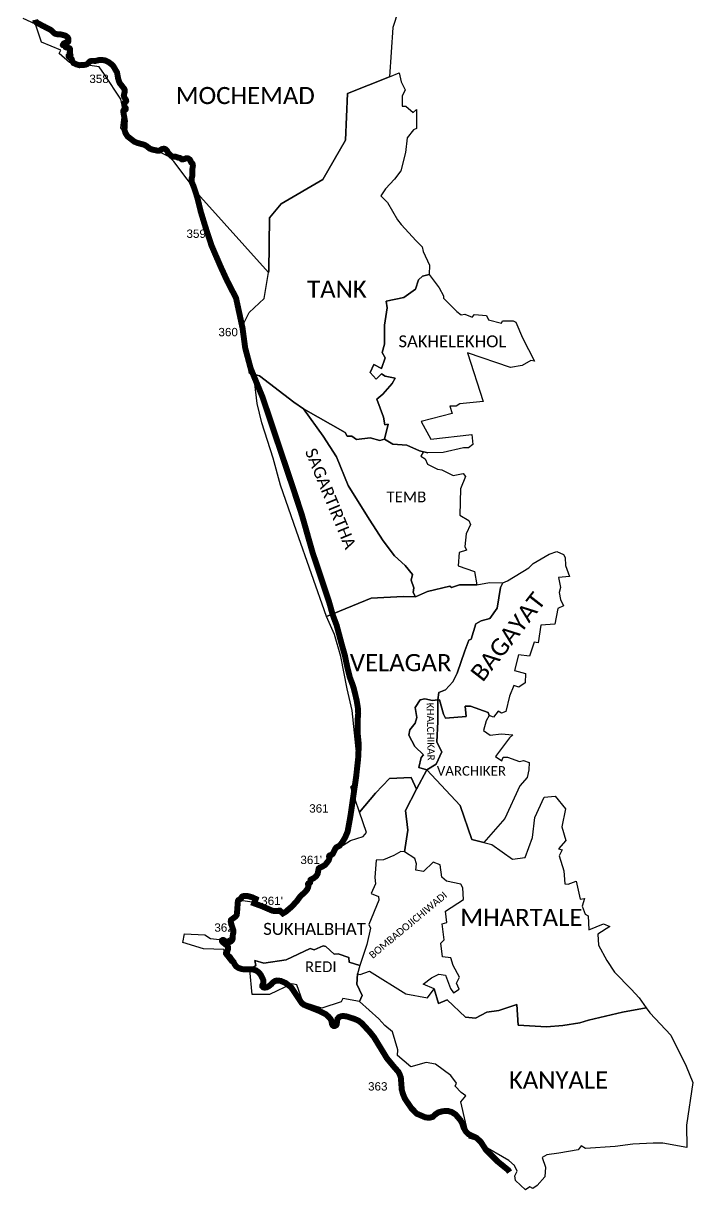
# Model space of a CAD drawing. Header units: metres. Extents: x 0 to 561379, y 0 to 4092696.
# Drawn here: x 354034 to 359651, y 1739084 to 1748874 of the extents above; entities that cross this region are included whole.
import ezdxf

# ---------------------------------------------------------------- set-up
doc = ezdxf.new("R2010")
doc.units = ezdxf.units.M
for name, color, linetype in [('COASTLINE', 5, 'Continuous'), ('NATURALLY PROTECTED', 3, 'Continuous'), ('VILLAGE BOUNDRY', 32, 'Continuous'), ('VILLAGE NAME', 1, 'Continuous')]:
    doc.layers.add(name, color=color, linetype=linetype)
doc.styles.get("Standard").update_dxf_attribs({"font": 'arial.ttf'})

msp = doc.modelspace()

# ---------------------------------------------------------------- linework, layer by layer
at = {"layer": 'COASTLINE', "const_width": 50, "flags": 128}
msp.add_lwpolyline([(354132.3, 1748904), (354134.5, 1748894.4), (354141.9, 1748882.8), (354166, 1748869.6), (354179.6, 1748862.1), (354186.8, 1748858.1), (354191.3, 1748855.6), (354208.6, 1748847.6), (354233.7, 1748833.6), (354261.9, 1748819.5), (354273.3, 1748811.5), (354280.1, 1748804.7), (354287.6, 1748795.6), (354298, 1748787.9), (354320.3, 1748782.4), (354325.8, 1748782.5), (354331.9, 1748782.5), (354349.5, 1748780.8), (354380.4, 1748773), (354392.8, 1748766.6), (354402.5, 1748759.5), (354408.3, 1748752.5), (354411.8, 1748743.9), (354412.1, 1748736), (354412.5, 1748727.2), (354410.5, 1748719.4), (354407.3, 1748716.4), (354402.5, 1748716.1), (354397.1, 1748716.1), (354394, 1748715.2), (354391, 1748713), (354388, 1748709.7), (354385.5, 1748707), (354382.5, 1748705.8), (354378.6, 1748705.7), (354375.3, 1748706.6), (354374.2, 1748706.3), (354373, 1748705.4), (354372.2, 1748703.1), (354371.8, 1748698.9), (354370.5, 1748696.7), (354367.8, 1748695.2), (354366.1, 1748694.3), (354365.6, 1748693.8), (354365.3, 1748692.8), (354366, 1748691.4), (354368.8, 1748690), (354376.2, 1748688.4), (354380, 1748686.6), (354382.8, 1748683.2), (354386.7, 1748676.1), (354390.2, 1748672.9), (354397.8, 1748670.8), (354413.6, 1748667.3), (354421.1, 1748664.8), (354424.9, 1748660.3), (354426.6, 1748651.4), (354426.1, 1748638.9), (354422.9, 1748629.7), (354422.2, 1748626.4), (354423, 1748621.1), (354426.6, 1748615.3), (354428.1, 1748612.8), (354429.5, 1748607.6), (354428.7, 1748603.8), (354425.6, 1748601.3), (354422.5, 1748600.9), (354417.8, 1748601.3), (354415.6, 1748601.5), (354413.9, 1748600.3), (354413.7, 1748598.3), (354415.2, 1748595.6), (354422, 1748588.5), (354428.9, 1748583.5), (354435.9, 1748578.5), (354439.3, 1748574.7), (354440.4, 1748571.3), (354443.1, 1748560.1), (354447.1, 1748551.6), (354454.9, 1748540.9), (354477.5, 1748530.1), (354504.5, 1748522.5), (354527.8, 1748524.2), (354539.4, 1748525), (354553.8, 1748526.1), (354569.2, 1748531.8), (354577.1, 1748537.8), (354585.1, 1748549.1), (354595.3, 1748556.1), (354611.1, 1748559.3), (354623.4, 1748559.2), (354639.6, 1748558.9), (354658.5, 1748563.4), (354674, 1748567), (354690.6, 1748567.3), (354722, 1748562.4), (354746.8, 1748550.3), (354765.2, 1748536.5), (354779.9, 1748525.5), (354791.3, 1748511), (354810.2, 1748478.3), (354820.3, 1748460.8), (354823.5, 1748442.5), (354827.9, 1748416.7), (354834.8, 1748390.6), (354842, 1748373.2), (354850.9, 1748361.9), (354866.1, 1748342.5), (354881.5, 1748322.8), (354885.1, 1748312.6), (354885.1, 1748300.7), (354880.8, 1748284.3), (354876.8, 1748269.2), (354879.3, 1748256.5), (354890.5, 1748238.5), (354895.7, 1748230), (354896.7, 1748222.9), (354894.5, 1748217.8), (354889.1, 1748213.8), (354882, 1748206.9), (354880.6, 1748200.2), (354880.2, 1748188.8), (354882.6, 1748178.1), (354885.8, 1748171.3), (354891, 1748165.4), (354893.5, 1748160.3), (354893.5, 1748154.2), (354890.9, 1748150.4), (354883.8, 1748147.6), (354875.6, 1748144.3), (354871.9, 1748138.6), (354871.6, 1748133.2), (354873.8, 1748124.6), (354879.7, 1748092.1), (354886.1, 1748056.1), (354884, 1748015.9), (354882.2, 1747979.8), (354890.8, 1747953.2), (354908.3, 1747925.1), (354936.5, 1747903.2), (354965.3, 1747880.9), (354990.8, 1747870.4), (355048.7, 1747854.6), (355071.2, 1747841.8), (355092.8, 1747823.2), (355115.4, 1747814.7), (355158.6, 1747805.3), (355174.2, 1747805.3), (355184.4, 1747809.6), (355196.5, 1747818.6), (355203.6, 1747820), (355212.6, 1747821.8), (355223, 1747819.5), (355231.2, 1747814.2), (355240.6, 1747802.6), (355248, 1747788), (355260.7, 1747775.7), (355271.8, 1747764.9), (355277.6, 1747759.3), (355282.8, 1747756.1), (355291.5, 1747754.3), (355304.4, 1747755.6), (355313.5, 1747754.2), (355335.3, 1747746), (355342.9, 1747744.8), (355348.2, 1747744), (355353.8, 1747741), (355359.1, 1747735.8), (355364.2, 1747732.6), (355370.4, 1747732), (355379, 1747733.5), (355388.5, 1747736.6), (355397, 1747740.4), (355401.8, 1747741.7), (355409.2, 1747742), (355418, 1747739.1), (355430.3, 1747730.8), (355436.2, 1747721.4), (355440.3, 1747709.2), (355444.1, 1747703.9), (355449.9, 1747700.1), (355453, 1747695.3), (355455.8, 1747687.6), (355456.6, 1747677.1), (355453.5, 1747659.5), (355451.5, 1747641.9), (355452.7, 1747600.5), (355450.9, 1747589.4), (355445.5, 1747569.9), (355448.2, 1747539.1), (355464.3, 1747501.1), (355493.4, 1747412.5), (355523.3, 1747290.9), (355564, 1747157.6), (355613.5, 1747007.4), (355688.5, 1746833.9), (355743.1, 1746714.6), (355818.6, 1746568.3), (355873.1, 1746316.3), (355895.6, 1746148.5), (355941.5, 1745977.1), (356041.4, 1745735.7), (356154.2, 1745398.7), (356301.1, 1744961.8), (356371, 1744748.3), (356426, 1744555), (356460.3, 1744434.1), (356524.9, 1744241.2), (356597.2, 1744024.9), (356630, 1743909.2), (356663.5, 1743819.1), (356705.2, 1743662.4), (356732.8, 1743565.2), (356750.3, 1743478.8), (356773.1, 1743385.6), (356797.9, 1743319.9), (356807.6, 1743288.7), (356822.7, 1743225.8), (356830.3, 1743193.8), (356841.4, 1743126), (356843.8, 1743081), (356838.5, 1743020.9), (356838.2, 1742969.6), (356839.3, 1742915.3), (356848.9, 1742818.5), (356843.2, 1742701.8), (356826.8, 1742552), (356779.2, 1742223.5), (356755, 1742089), (356733.4, 1742038.5), (356707.7, 1741996), (356688.3, 1741972.1), (356660.8, 1741957.3), (356650.9, 1741945.6), (356640.7, 1741922.9), (356630.9, 1741903.3), (356619.7, 1741894.1), (356613.2, 1741892.2), (356604.4, 1741889.6), (356600.5, 1741885.7), (356599, 1741880.3), (356600, 1741874.7), (356601.3, 1741867.1), (356600.3, 1741858.7), (356595.3, 1741846.8), (356567.9, 1741811.5), (356546.2, 1741797.4), (356521.8, 1741787.4), (356512.3, 1741779.5), (356508.4, 1741760.2), (356503.2, 1741734.5), (356491.7, 1741716.4), (356471.4, 1741698.7), (356446.2, 1741686.6), (356443.4, 1741683.6), (356441.7, 1741678.4), (356441.3, 1741669.3), (356440, 1741661.2), (356436.9, 1741657.4), (356430.7, 1741653.8), (356423.7, 1741651.7), (356422.5, 1741649.9), (356422.4, 1741646), (356424, 1741639.8), (356425.5, 1741633.5), (356425.5, 1741629.1), (356424, 1741623.1), (356416.2, 1741604.2), (356391, 1741575.2), (356363.8, 1741552.6), (356350, 1741535.6), (356331.7, 1741509.9), (356288.3, 1741461.5), (356236.4, 1741417.2), (356210.6, 1741402.1), (356187, 1741425.2), (356179.5, 1741425.5), (356163.5, 1741423.1), (356142.8, 1741422.3), (356122.5, 1741426), (356053.3, 1741455.6), (356032.7, 1741464.4), (355970.3, 1741487.3), (355984.2, 1741524.2), (355963.5, 1741534.2), (355954, 1741538.4), (355911, 1741549.6), (355889.8, 1741549.6), (355879.1, 1741547.8), (355872.7, 1741546), (355868.1, 1741542), (355863.9, 1741536.2), (355861.5, 1741529.7), (355858.2, 1741525.2), (355852, 1741522), (355844.9, 1741518.2), (355838.9, 1741515.2), (355836.3, 1741511.1), (355833.2, 1741498.1), (355830.9, 1741463.5), (355829.3, 1741438.7), (355826.5, 1741408.8), (355824.8, 1741390.7), (355816.2, 1741377.9), (355800.7, 1741366.2), (355786.9, 1741355.8), (355776.4, 1741347.9), (355773.9, 1741333.9), (355777.7, 1741318.1), (355782.5, 1741302.9), (355791.7, 1741274.1), (355797.4, 1741256.2), (355797.4, 1741244.2), (355792.6, 1741229.2), (355790.6, 1741212.2), (355791.1, 1741193.8), (355787.6, 1741181.6), (355778.2, 1741169.9), (355766.4, 1741162.7), (355753.4, 1741158.8), (355742.1, 1741162.7), (355720.1, 1741174.9), (355711.2, 1741179.8), (355706.1, 1741179.3), (355702, 1741176.9), (355701.3, 1741169.7), (355708.1, 1741159.9), (355729.9, 1741143.1), (355746.2, 1741130.5), (355752.5, 1741119.1), (355752.3, 1741106.7), (355744.4, 1741081), (355740.4, 1741067.8), (355741.6, 1741056.8), (355750.3, 1741048.5), (355765.1, 1741038.9), (355770.4, 1741031.2), (355778.6, 1741019.1), (355783.8, 1741011.5), (355797.4, 1740996.2), (355805.2, 1740978.8), (355818.7, 1740958.5), (355838.2, 1740945.2), (355866.3, 1740936), (355892.2, 1740932.3), (355930.3, 1740934.3), (355958.8, 1740932.8), (355986.1, 1740924.7), (356010.5, 1740906.9), (356027.7, 1740884.9), (356040.7, 1740857.9), (356047.3, 1740842.9), (356048.5, 1740832.5), (356048.1, 1740818), (356042.6, 1740806.2), (356038.5, 1740797.2), (356039.3, 1740790.2), (356046.5, 1740782.6), (356057.3, 1740779.6), (356074.5, 1740782.3), (356092.8, 1740791), (356113.3, 1740807.3), (356129.5, 1740824.8), (356146.9, 1740835.9), (356163.1, 1740839.7), (356195.2, 1740835.8), (356235, 1740818.4), (356280.5, 1740783.6), (356320.5, 1740724.1), (356350.8, 1740678.9), (356371, 1740648.9), (356386.3, 1740636.6), (356522, 1740581.7), (356572.9, 1740555.7), (356594.6, 1740536.5), (356613.8, 1740513.4), (356619, 1740500.4), (356624.6, 1740472.3), (356628.3, 1740464.7), (356637.7, 1740458.5), (356648.4, 1740458.8), (356659.1, 1740464.5), (356664.1, 1740472.9), (356665.7, 1740496.8), (356670.7, 1740518.9), (356681.9, 1740530.9), (356699.2, 1740539.4), (356718.8, 1740542.1), (356750.4, 1740537.3), (356814.4, 1740516.3), (356846.5, 1740502.2), (356875, 1740480.1), (356913.3, 1740438.2), (356943.9, 1740404.7), (356976.4, 1740364.1), (357013.1, 1740304), (357049.8, 1740243.8), (357084.2, 1740187.5), (357115.5, 1740149.7), (357149.4, 1740108.7), (357181.8, 1740072.7), (357193.3, 1740048.7), (357201.5, 1740025.4), (357205.9, 1739968.3), (357209.2, 1739924.6), (357218.1, 1739890.2), (357236.2, 1739846.7), (357290.6, 1739766.9), (357336.1, 1739721.1), (357381.3, 1739702), (357407.8, 1739690.8), (357440.4, 1739687.3), (357469.4, 1739694.7), (357493.6, 1739717.4), (357516.5, 1739732.6), (357550.6, 1739742.1), (357592.4, 1739745.4), (357628, 1739735.9), (357660.3, 1739715.7), (357701.5, 1739667.9), (357715.9, 1739642.9), (357728.7, 1739605.1), (357746.3, 1739573.6), (357771.6, 1739548.6), (357811.3, 1739530.3), (357838.7, 1739517.6), (357873.5, 1739483.5), (357916, 1739417.9), (358017, 1739317.9), (358073.3, 1739272.3), (358102.5, 1739248.6), (358114.3, 1739231.5)], dxfattribs=at)
at = {"layer": 'NATURALLY PROTECTED', "const_width": 50, "flags": 128}
for points in [[(354344.7, 1748781.3), (354380.4, 1748773), (354392.8, 1748766.6), (354402.9, 1748759), (354408.3, 1748752.5), (354411.8, 1748743.9), (354412.1, 1748736), (354412.5, 1748727.2), (354410.5, 1748719.4), (354407.3, 1748716.4), (354402.5, 1748716.1), (354397.1, 1748716.1), (354394, 1748715.2), (354391, 1748713), (354388, 1748709.7), (354385.5, 1748707), (354382.5, 1748705.8), (354378.6, 1748705.7), (354375.3, 1748706.6), (354374.2, 1748706.3), (354373, 1748705.4), (354372.2, 1748703.1), (354371.8, 1748698.9), (354370.5, 1748696.7), (354367.8, 1748695.2), (354366.1, 1748694.3), (354365.6, 1748693.8), (354365.3, 1748692.8), (354366, 1748691.4), (354368.8, 1748690), (354376.2, 1748688.4), (354380, 1748686.6), (354382.8, 1748683.2), (354386.7, 1748676.1), (354390.2, 1748672.9)], [(354390.2, 1748672.9), (354397.8, 1748670.8), (354413.6, 1748667.3), (354421.1, 1748664.8), (354424.9, 1748660.3), (354426.6, 1748651.4), (354426.1, 1748638.9), (354422.9, 1748629.7), (354422.2, 1748626.4), (354423, 1748621.1), (354426.6, 1748615.3), (354428.1, 1748612.8), (354429.5, 1748607.6), (354428.7, 1748603.8), (354425.6, 1748601.3), (354422.5, 1748600.9), (354417.8, 1748601.3), (354415.6, 1748601.5), (354413.9, 1748600.3), (354413.7, 1748598.3), (354415.2, 1748595.6), (354422, 1748588.5), (354428.9, 1748583.5), (354435.9, 1748578.5), (354439.3, 1748574.7), (354440.4, 1748571.3), (354443.1, 1748560.1), (354447.1, 1748551.6), (354454.9, 1748540.9), (354477.5, 1748530.1), (354504.5, 1748522.5), (354527.8, 1748524.2), (354539.4, 1748525), (354553.8, 1748526.1), (354569.2, 1748531.8), (354577.1, 1748537.8), (354585.1, 1748549.1), (354595.3, 1748556.1), (354611.1, 1748559.3), (354623.4, 1748559.2), (354639.6, 1748558.9), (354658.5, 1748563.4), (354670.2, 1748566.1)], [(354670.2, 1748566.1), (354674, 1748567), (354690.6, 1748567.3), (354722, 1748562.4), (354746.8, 1748550.3), (354765.2, 1748536.5), (354779.9, 1748525.5), (354791.3, 1748511), (354810.2, 1748478.3), (354820.3, 1748460.8), (354823.5, 1748442.5), (354827.9, 1748416.7), (354834.8, 1748390.6), (354842, 1748373.2), (354850.9, 1748361.9), (354866.1, 1748342.5), (354876.2, 1748329.6)], [(355287.1, 1747755.2), (355291.5, 1747754.3), (355304.4, 1747755.6), (355313.5, 1747754.2), (355335.3, 1747746), (355342.9, 1747744.8), (355348.2, 1747744), (355353.8, 1747741), (355359.1, 1747735.8), (355364.2, 1747732.6), (355370.4, 1747732), (355379, 1747733.5), (355388.5, 1747736.6), (355397, 1747740.4), (355401.8, 1747741.7), (355409.2, 1747742), (355418, 1747739.1), (355430.3, 1747730.8), (355436.2, 1747721.4), (355440.3, 1747709.2), (355444.1, 1747703.9), (355449.9, 1747700.1), (355453, 1747695.3), (355455.8, 1747687.6), (355456.6, 1747677.1), (355453.5, 1747659.5), (355451.5, 1747641.9), (355452.7, 1747600.5), (355450.9, 1747589.4), (355445.5, 1747569.9), (355448.2, 1747539.1), (355464.3, 1747501.1), (355493.4, 1747412.5), (355523.3, 1747290.9), (355564, 1747157.6), (355613.5, 1747007.4), (355688.5, 1746833.9), (355743.1, 1746714.6), (355746.8, 1746707.4)], [(355868.4, 1746338), (355873.1, 1746316.3), (355895.6, 1746148.5), (355941.5, 1745977.1), (356041.4, 1745735.7), (356154.2, 1745398.7), (356301.1, 1744961.8), (356371, 1744748.3), (356426, 1744555), (356460.3, 1744434.1), (356524.9, 1744241.2), (356597.2, 1744024.9), (356630, 1743909.2), (356663.5, 1743819.1), (356704.3, 1743665.7)], [(356840.7, 1742901.9), (356848.9, 1742818.5), (356843.2, 1742701.8), (356826.8, 1742552), (356783.2, 1742250.6)], [(356720.6, 1742017.2), (356707.7, 1741996), (356688.3, 1741972.1), (356660.8, 1741957.3), (356650.9, 1741945.6), (356640.7, 1741922.9), (356630.9, 1741903.3), (356619.7, 1741894.1), (356613.2, 1741892.2), (356604.4, 1741889.6), (356600.5, 1741885.7), (356599, 1741880.3), (356600, 1741874.7), (356601.3, 1741867.1), (356600.3, 1741858.7), (356595.3, 1741846.8), (356567.9, 1741811.5), (356546.2, 1741797.4), (356521.8, 1741787.4), (356512.3, 1741779.5), (356508.4, 1741760.2), (356503.2, 1741734.5), (356491.7, 1741716.4), (356471.4, 1741698.7), (356446.2, 1741686.6), (356443.4, 1741683.6), (356441.7, 1741678.4), (356441.3, 1741669.3), (356440, 1741661.2), (356436.9, 1741657.4), (356430.7, 1741653.8), (356423.7, 1741651.7), (356422.5, 1741649.9), (356422.4, 1741646), (356424, 1741639.8), (356425.5, 1741633.5), (356425.5, 1741629.1), (356424, 1741623.1), (356416.2, 1741604.2), (356391, 1741575.2), (356372.3, 1741559.7)], [(355852, 1741522), (355844.9, 1741518.2), (355838.9, 1741515.2), (355836.3, 1741511.1), (355833.2, 1741498.1), (355830.9, 1741463.5), (355829.3, 1741438.7), (355826.5, 1741408.8), (355824.8, 1741390.7), (355816.2, 1741377.9), (355800.7, 1741366.2), (355786.9, 1741355.8), (355776.4, 1741347.9), (355773.9, 1741333.9), (355777.7, 1741318.1), (355782.5, 1741302.9), (355791.7, 1741274.1), (355797.4, 1741256.2), (355797.4, 1741244.2), (355792.6, 1741229.2), (355790.6, 1741212.2), (355791.1, 1741193.8), (355787.6, 1741181.6), (355778.2, 1741169.9), (355766.4, 1741162.7), (355756.3, 1741159.7)], [(356192, 1741420.3), (356187, 1741425.2), (356179.5, 1741425.5), (356163.5, 1741423.1), (356142.8, 1741422.3), (356122.5, 1741426), (356053.3, 1741455.6), (356032.7, 1741464.4), (355971, 1741487)], [(355746.2, 1741130.5), (355752.5, 1741119.1), (355752.3, 1741106.7), (355744.4, 1741081), (355740.4, 1741067.8), (355741.6, 1741056.8), (355750.3, 1741048.5), (355765.1, 1741038.9), (355770.4, 1741031.2), (355778.6, 1741019.1), (355783.8, 1741011.5), (355797.4, 1740996.2), (355805.2, 1740978.8), (355818.7, 1740958.5), (355838.2, 1740945.2), (355866.3, 1740936), (355892.2, 1740932.3)], [(355892.2, 1740932.3), (355930.3, 1740934.3), (355958.8, 1740932.8), (355986.1, 1740924.7), (356010.5, 1740906.9), (356027.7, 1740884.9), (356040.7, 1740857.9), (356047.3, 1740842.9), (356048.5, 1740832.5), (356048.1, 1740818), (356042.6, 1740806.2), (356038.5, 1740797.2), (356039.3, 1740790.2), (356046.5, 1740782.6), (356057.3, 1740779.6), (356074.5, 1740782.3), (356092.8, 1740791), (356113.3, 1740807.3), (356129.5, 1740824.8), (356146.9, 1740835.9), (356163.1, 1740839.7), (356195.2, 1740835.8), (356235, 1740818.4), (356280.5, 1740783.6), (356320.5, 1740724.1), (356350.8, 1740678.9), (356371, 1740648.9), (356386.3, 1740636.6), (356522, 1740581.7), (356572.9, 1740555.7), (356594.6, 1740536.5), (356613.8, 1740513.4), (356619, 1740500.4), (356624.6, 1740472.3), (356628.3, 1740464.7), (356637.7, 1740458.5), (356648.4, 1740458.8), (356659.1, 1740464.5), (356664.1, 1740472.9), (356665.7, 1740496.8), (356670.7, 1740518.9), (356681.9, 1740530.9), (356699.2, 1740539.4), (356718.8, 1740542.1), (356750.4, 1740537.3), (356814.4, 1740516.3), (356846.5, 1740502.2), (356875, 1740480.1), (356913.3, 1740438.2), (356943.9, 1740404.7), (356976.4, 1740364.1), (357013.1, 1740304), (357049.8, 1740243.8), (357084.2, 1740187.5), (357115.5, 1740149.7), (357149.4, 1740108.7), (357181.8, 1740072.7), (357193.3, 1740048.7), (357201.5, 1740025.4), (357205.9, 1739968.3), (357209.2, 1739924.6), (357218.1, 1739890.2), (357236.2, 1739846.7), (357290.6, 1739766.9), (357336.1, 1739721.1), (357381.3, 1739702), (357407.8, 1739690.8), (357440.4, 1739687.3), (357469.4, 1739694.7), (357493.6, 1739717.4), (357516.5, 1739732.6), (357550.6, 1739742.1), (357592.4, 1739745.4), (357628, 1739735.9), (357660.3, 1739715.7), (357701.5, 1739667.9), (357715.9, 1739642.9), (357728.7, 1739605.1), (357746.3, 1739573.6), (357771.6, 1739548.6), (357811.3, 1739530.3), (357838.7, 1739517.6), (357873.5, 1739483.5), (357916, 1739417.9), (358017, 1739317.9), (358073.3, 1739272.3), (358102.5, 1739248.6), (358114.3, 1739231.5)]]:
    msp.add_lwpolyline(points, dxfattribs=at)
at = {"layer": 'VILLAGE BOUNDRY'}
msp.add_polyline3d([(357224.4, 1749116.8, 0), (357133.2, 1748839.6, 0), (357106.9, 1748425.5, 0), (356752.8, 1748284.6, 0), (356736.9, 1747893.6, 0), (356546.3, 1747564, 0), (356196.2, 1747359, 0), (356099.5, 1747242.1, 0), (356094, 1746796.2, 0), (356091.9, 1746783.9, 0), (355521, 1747417.9, 0), (355295.3, 1747715.7, 0), (355257.9, 1747754.6, 0), (355104.1, 1747830.1, 0), (354936.4, 1747882.3, 0), (354852.3, 1747997, 0), (354871.5, 1748150.5, 0), (354852, 1748237.6, 0), (354714.2, 1748445.7, 0), (354669.1, 1748507.9, 0), (354420, 1748546.2, 0), (354335.3, 1748621.6, 0), (354348.8, 1748647.7, 0), (354187, 1748715.3, 0), (354135.1, 1748866.7, 0), (354033.6, 1748915.8, 0)], dxfattribs=at)
for points in [[(357441.6, 1746844.3, 0), (357439.7, 1746764.8, 0), (357382.4, 1746751.1, 0), (357349.3, 1746720.2, 0), (357325.2, 1746643.6, 0), (357228.1, 1746573.2, 0), (357078.6, 1746541.5, 0), (357086.7, 1746486.5, 0), (357063.4, 1746341.3, 0), (357065.4, 1746181.1, 0), (357045.9, 1746112.2, 0), (357069.7, 1746067, 0), (357040.3, 1745978.2, 0), (356974.8, 1746010.3, 0), (356944.3, 1745942.5, 0), (356995.9, 1745888, 0), (357039.4, 1745933.2, 0), (357070.7, 1745913.7, 0), (357153.7, 1745894.7, 0), (357130.1, 1745851.2, 0), (357050.3, 1745760.6, 0), (356999.8, 1745720.7, 0), (357055.9, 1745567, 0), (357066.9, 1745502.6, 0), (357094.5, 1745508.4, 0), (357064.8, 1745382.3, 0), (357026.7, 1745371.2, 0), (356945, 1745394.4, 0), (356829.7, 1745380, 0), (356789.4, 1745407.6, 0), (356751.8, 1745408.5, 0), (356735.3, 1745439.5, 0), (356385, 1745638.8, 0), (356303.1, 1745694.7, 0), (356014.3, 1745916.4, 0), (355975.7, 1745925.2, 0), (355930.8, 1745935.6, 0), (355864.5, 1746316.8, 0), (355927.5, 1746447.1, 0), (356053.9, 1746564.4, 0), (356091.9, 1746783.9, 0), (356094, 1746796.2, 0), (356099.5, 1747242.1, 0), (356196.2, 1747359, 0), (356546.3, 1747564, 0), (356736.9, 1747893.6, 0), (356752.8, 1748284.6, 0), (357106.9, 1748425.5, 0), (357187.9, 1748457.7, 0), (357203.3, 1748381.8, 0), (357239.2, 1748316.1, 0), (357213.9, 1748264.1, 0), (357213.8, 1748177.7, 0), (357244, 1748179.3, 0), (357303.8, 1748126.3, 0), (357333.8, 1748151.6, 0), (357333.8, 1747992.6, 0), (357307.9, 1747979, 0), (357255.2, 1747913.7, 0), (357240.7, 1747788.8, 0), (357201, 1747634.9, 0), (357148.7, 1747565.7, 0), (357074.2, 1747486.2, 0), (357034, 1747427.2, 0), (357090.3, 1747370.7, 0), (357175, 1747224.8, 0), (357205.2, 1747186, 0), (357329.3, 1747048.4, 0), (357381.6, 1746998.7, 0), (357389.2, 1746958, 0)], [(358323, 1746037.1, 0), (358293.5, 1746044.9, 0), (358219.4, 1746001.1, 0), (358121.1, 1745986.1, 0), (357760, 1746108.7, 0), (357891.7, 1745699.4, 0), (357696.1, 1745680.6, 0), (357666.5, 1745659.4, 0), (357612.7, 1745660.7, 0), (357631.2, 1745598.7, 0), (357373.4, 1745531.9, 0), (357454.1, 1745384.2, 0), (357798.5, 1745423.8, 0), (357806.4, 1745338.7, 0), (357768.8, 1745312.1, 0), (357726.4, 1745312.1, 0), (357557.9, 1745272.1, 0), (357428.7, 1745269.4, 0), (357358.1, 1745284.4, 0), (357252.5, 1745333.4, 0), (357134.9, 1745341.6, 0), (357064.8, 1745382.3, 0), (357094.5, 1745508.4, 0), (357066.9, 1745502.6, 0), (357055.9, 1745567, 0), (356999.8, 1745720.7, 0), (357050.3, 1745760.6, 0), (357130.1, 1745851.2, 0), (357153.7, 1745894.7, 0), (357070.7, 1745913.7, 0), (357039.4, 1745933.2, 0), (356995.9, 1745888, 0), (356944.3, 1745942.5, 0), (356974.8, 1746010.3, 0), (357040.3, 1745978.2, 0), (357069.7, 1746067, 0), (357045.9, 1746112.2, 0), (357065.4, 1746181.1, 0), (357063.4, 1746341.3, 0), (357086.7, 1746486.5, 0), (357078.6, 1746541.5, 0), (357228.1, 1746573.2, 0), (357325.2, 1746643.6, 0), (357349.3, 1746720.2, 0), (357382.4, 1746751.1, 0), (357439.7, 1746764.8, 0), (357523.6, 1746653.4, 0), (357560.9, 1746587.6, 0), (357558.6, 1746567, 0), (357671.9, 1746454.1, 0), (357708.8, 1746426.4, 0), (357739.5, 1746431.8, 0), (357798.9, 1746408.9, 0), (357820.6, 1746430.2, 0), (357920.2, 1746420.5, 0), (357937.5, 1746385.3, 0), (358045.5, 1746357, 0), (358054.7, 1746376.6, 0), (358143.5, 1746376.1, 0), (358167.5, 1746365, 0), (358222.2, 1746234.1, 0)], [(358323, 1746037.1, 0), (358293.5, 1746044.9, 0), (358219.4, 1746001.1, 0), (358121.1, 1745986.1, 0), (357760, 1746108.7, 0), (357891.7, 1745699.4, 0), (357696.1, 1745680.6, 0), (357666.5, 1745659.4, 0), (357612.7, 1745660.7, 0), (357631.2, 1745598.7, 0), (357373.4, 1745531.9, 0), (357454.1, 1745384.2, 0), (357798.5, 1745423.8, 0), (357806.4, 1745338.7, 0), (357768.8, 1745312.1, 0), (357726.4, 1745312.1, 0), (357557.9, 1745272.1, 0), (357428.7, 1745269.4, 0), (357358.1, 1745284.4, 0), (357252.5, 1745333.4, 0), (357134.9, 1745341.6, 0), (357064.8, 1745382.3, 0), (357094.5, 1745508.4, 0), (357066.9, 1745502.6, 0), (357055.9, 1745567, 0), (356999.8, 1745720.7, 0), (357050.3, 1745760.6, 0), (357130.1, 1745851.2, 0), (357153.7, 1745894.7, 0), (357070.7, 1745913.7, 0), (357039.4, 1745933.2, 0), (356995.9, 1745888, 0), (356944.3, 1745942.5, 0), (356974.8, 1746010.3, 0), (357040.3, 1745978.2, 0), (357069.7, 1746067, 0), (357045.9, 1746112.2, 0), (357065.4, 1746181.1, 0), (357063.4, 1746341.3, 0), (357086.7, 1746486.5, 0), (357078.6, 1746541.5, 0), (357228.1, 1746573.2, 0), (357325.2, 1746643.6, 0), (357349.3, 1746720.2, 0), (357382.4, 1746751.1, 0), (357439.7, 1746764.8, 0), (357523.6, 1746653.4, 0), (357560.9, 1746587.6, 0), (357558.6, 1746567, 0), (357671.9, 1746454.1, 0), (357708.8, 1746426.4, 0), (357739.5, 1746431.8, 0), (357798.9, 1746408.9, 0), (357820.6, 1746430.2, 0), (357920.2, 1746420.5, 0), (357937.5, 1746385.3, 0), (358045.5, 1746357, 0), (358054.7, 1746376.6, 0), (358143.5, 1746376.1, 0), (358167.5, 1746365, 0), (358222.2, 1746234.1, 0)], [(357325.8, 1744060.2, 0), (357220.3, 1744063.9, 0), (356952.3, 1744048.3, 0), (356579.1, 1743896.3, 0), (356324.7, 1744612.4, 0), (356191.6, 1744996.8, 0), (356130.4, 1745224.4, 0), (356034.4, 1745520.6, 0), (355997.3, 1745684.1, 0), (355975.2, 1745848.8, 0), (355975.7, 1745925.2, 0), (356014.3, 1745916.4, 0), (356303.1, 1745694.7, 0), (356385, 1745638.8, 0), (356548.8, 1745409.6, 0), (356661.7, 1745235.4, 0), (356760, 1744993.4, 0), (356934.9, 1744710.8, 0), (357054.2, 1744529.3, 0), (357148.8, 1744404.5, 0), (357237.4, 1744324.4, 0), (357298.8, 1744248.7, 0), (357288.1, 1744198.9, 0), (357311.3, 1744134.8, 0), (357305.3, 1744095.2, 0)], [(357838, 1744161.9, 0), (357693, 1744161, 0), (357626.4, 1744138.6, 0), (357612.3, 1744149.1, 0), (357426.2, 1744103.7, 0), (357325.8, 1744060.2, 0), (357305.3, 1744095.2, 0), (357311.3, 1744134.8, 0), (357288.1, 1744198.9, 0), (357298.8, 1744248.7, 0), (357237.4, 1744324.4, 0), (357148.8, 1744404.5, 0), (357054.2, 1744529.3, 0), (356934.9, 1744710.8, 0), (356760, 1744993.4, 0), (356661.7, 1745235.4, 0), (356548.8, 1745409.6, 0), (356385, 1745638.8, 0), (356735.3, 1745439.5, 0), (356751.8, 1745408.5, 0), (356789.4, 1745407.6, 0), (356829.7, 1745380, 0), (356945, 1745394.4, 0), (357026.7, 1745371.2, 0), (357064.8, 1745382.3, 0), (357134.9, 1745341.6, 0), (357252.5, 1745333.4, 0), (357358.1, 1745284.4, 0), (357428.7, 1745269.4, 0), (357388.2, 1745273.3, 0), (357370.3, 1745240, 0), (357404.8, 1745217.8, 0), (357425.6, 1745172.5, 0), (357508.7, 1745132.7, 0), (357545, 1745126.5, 0), (357640.4, 1745079.3, 0), (357724.4, 1745096.2, 0), (357745.1, 1745069, 0), (357701.5, 1744966.6, 0), (357698, 1744745.6, 0), (357773, 1744701.6, 0), (357785.3, 1744667.4, 0), (357750.5, 1744588.8, 0), (357738.3, 1744482.5, 0), (357752, 1744453, 0), (357691.6, 1744433.6, 0), (357682.9, 1744320.7, 0), (357820.3, 1744273.1, 0)], [(358567.5, 1743985.6, 0), (358518.5, 1743962, 0), (358494.2, 1743830, 0), (358375.1, 1743823.4, 0), (358354.8, 1743675.3, 0), (358320.8, 1743678.5, 0), (358280.8, 1743561.3, 0), (358189.1, 1743573.1, 0), (358156.7, 1743440.6, 0), (358248.4, 1743417.6, 0), (358246.3, 1743338, 0), (358190.8, 1743302.2, 0), (358149.1, 1743315.8, 0), (358114.2, 1743226.2, 0), (358083.1, 1743097.4, 0), (358047.7, 1743082.9, 0), (358017.9, 1743100.5, 0), (357978.9, 1743049.4, 0), (357942, 1743064.5, 0), (357934, 1743090.6, 0), (357785.8, 1743142.9, 0), (357742.2, 1743141.7, 0), (357750.9, 1743055.9, 0), (357576.9, 1743042.2, 0), (357560.5, 1743074.6, 0), (357525.3, 1743196.1, 0), (357511.7, 1743189.8, 0), (357511.1, 1743195.1, 0), (357521.3, 1743257.9, 0), (357577.4, 1743280.6, 0), (357636.7, 1743347.1, 0), (357674.4, 1743418.4, 0), (357737.5, 1743608.2, 0), (357772.5, 1743696.3, 0), (357792.3, 1743704.9, 0), (357831.3, 1743833.1, 0), (357875.4, 1743860, 0), (357947.1, 1743877.8, 0), (358011.4, 1743963.9, 0), (358038.8, 1744138, 0), (358058.3, 1744178.8, 0), (358097.3, 1744194.4, 0), (358276.5, 1744304.1, 0), (358313.5, 1744339, 0), (358447.2, 1744419.2, 0), (358510, 1744442, 0), (358567.5, 1744414.7, 0), (358581.5, 1744390.5, 0), (358582.9, 1744323.7, 0), (358616.8, 1744231.6, 0), (358524.9, 1744223.3, 0), (358541.7, 1744137.4, 0), (358530.5, 1744096.3, 0), (358540.9, 1744038.1, 0), (358567.5, 1743985.6, 0)], [(358567.5, 1743985.6, 0), (358518.5, 1743962, 0), (358494.2, 1743830, 0), (358375.1, 1743823.4, 0), (358354.8, 1743675.3, 0), (358320.8, 1743678.5, 0), (358280.8, 1743561.3, 0), (358189.1, 1743573.1, 0), (358156.7, 1743440.6, 0), (358248.4, 1743417.6, 0), (358246.3, 1743338, 0), (358190.8, 1743302.2, 0), (358149.1, 1743315.8, 0), (358114.2, 1743226.2, 0), (358083.1, 1743097.4, 0), (358047.7, 1743082.9, 0), (358017.9, 1743100.5, 0), (357978.9, 1743049.4, 0), (357942, 1743064.5, 0), (357934, 1743090.6, 0), (357785.8, 1743142.9, 0), (357742.2, 1743141.7, 0), (357750.9, 1743055.9, 0), (357576.9, 1743042.2, 0), (357560.5, 1743074.6, 0), (357525.3, 1743196.1, 0), (357511.7, 1743189.8, 0), (357511.1, 1743195.1, 0), (357521.3, 1743257.9, 0), (357577.4, 1743280.6, 0), (357636.7, 1743347.1, 0), (357674.4, 1743418.4, 0), (357737.5, 1743608.2, 0), (357772.5, 1743696.3, 0), (357792.3, 1743704.9, 0), (357831.3, 1743833.1, 0), (357875.4, 1743860, 0), (357947.1, 1743877.8, 0), (358011.4, 1743963.9, 0), (358038.8, 1744138, 0), (358058.3, 1744178.8, 0), (358097.3, 1744194.4, 0), (358276.5, 1744304.1, 0), (358313.5, 1744339, 0), (358447.2, 1744419.2, 0), (358510, 1744442, 0), (358567.5, 1744414.7, 0), (358581.5, 1744390.5, 0), (358582.9, 1744323.7, 0), (358616.8, 1744231.6, 0), (358524.9, 1744223.3, 0), (358541.7, 1744137.4, 0), (358530.5, 1744096.3, 0), (358540.9, 1744038.1, 0), (358567.5, 1743985.6, 0)], [(356810.2, 1742492.8, 0), (356831.2, 1742731.4, 0), (356792.2, 1743105.4, 0), (356751.2, 1743287.4, 0), (356696.9, 1743559.8, 0), (356645.1, 1743743.1, 0), (356579.1, 1743896.3, 0), (356952.3, 1744048.3, 0), (357220.3, 1744063.9, 0), (357325.8, 1744060.2, 0), (357426.2, 1744103.7, 0), (357612.3, 1744149.1, 0), (357626.4, 1744138.6, 0), (357693, 1744161, 0), (357838, 1744161.9, 0), (357946.7, 1744179.1, 0), (358058.3, 1744178.8, 0), (358038.9, 1744138, 0), (358011.4, 1743963.9, 0), (357947.1, 1743877.8, 0), (357875.4, 1743859.9, 0), (357831.3, 1743833.1, 0), (357792.3, 1743704.9, 0), (357772.5, 1743696.3, 0), (357737.6, 1743608.3, 0), (357674.4, 1743418.5, 0), (357636.7, 1743347.1, 0), (357577.5, 1743280.6, 0), (357521.3, 1743257.8, 0), (357511.1, 1743195.1, 0), (357467.6, 1743189.6, 0), (357404.2, 1743203.2, 0), (357364, 1743196, 0), (357320.7, 1743131.4, 0), (357336.1, 1743046.4, 0), (357322, 1743001, 0), (357277.9, 1742944.8, 0), (357268.3, 1742898.4, 0), (357319.5, 1742803.4, 0), (357390.7, 1742733.3, 0), (357373.6, 1742712.2, 0), (357352.5, 1742626.3, 0), (357419.7, 1742609.1, 0), (357333.3, 1742445, 0), (357288.3, 1742542.5, 0), (357107.1, 1742533.9, 0), (356990.1, 1742411, 0), (356855.4, 1742251.5, 0), (356782, 1742465.8, 0)], [(357544.3, 1742760.4, 0), (357497.7, 1742656.9, 0), (357419.7, 1742609.1, 0), (357352.5, 1742626.3, 0), (357373.6, 1742712.2, 0), (357390.7, 1742733.3, 0), (357319.5, 1742803.4, 0), (357268.3, 1742898.4, 0), (357277.9, 1742944.8, 0), (357322, 1743001, 0), (357336.1, 1743046.4, 0), (357320.7, 1743131.4, 0), (357364, 1743196, 0), (357404.2, 1743203.2, 0), (357467.6, 1743189.6, 0), (357511.1, 1743195.1, 0), (357511.7, 1743189.8, 0), (357512.4, 1743013.9, 0), (357504.6, 1742840.5, 0)], [(357942, 1743064.5, 0), (357918.6, 1743020.6, 0), (357896.7, 1742937.6, 0), (357951.9, 1742900.4, 0), (358044.5, 1742909.1, 0), (358141.8, 1742903, 0), (358113.8, 1742876.8, 0), (357996.2, 1742720.8, 0), (358049.1, 1742683, 0), (358061.6, 1742714.2, 0), (358097.9, 1742715, 0), (358198.2, 1742677.2, 0), (358229.7, 1742687.2, 0), (358277.2, 1742670.1, 0), (358276.3, 1742607.8, 0), (358260.4, 1742543.6, 0), (358201.4, 1742474.2, 0), (358075.1, 1742200.3, 0), (357897.3, 1741997.9, 0), (357796.9, 1742023.5, 0), (357700.8, 1742308.4, 0), (357419.7, 1742609.1, 0), (357497.8, 1742656.9, 0), (357544.4, 1742760.4, 0), (357504.6, 1742840.5, 0), (357512.4, 1743013.9, 0), (357511.7, 1743189.8, 0), (357525.3, 1743196.1, 0), (357560.5, 1743074.6, 0), (357576.9, 1743042.2, 0), (357750.9, 1743055.9, 0), (357742.2, 1743141.7, 0), (357785.8, 1743142.9, 0), (357934, 1743090.6, 0), (357942, 1743064.5, 0)], [(357942, 1743064.5, 0), (357918.6, 1743020.6, 0), (357896.7, 1742937.6, 0), (357951.9, 1742900.4, 0), (358044.5, 1742909.1, 0), (358141.8, 1742903, 0), (358113.8, 1742876.8, 0), (357996.2, 1742720.8, 0), (358049.1, 1742683, 0), (358061.6, 1742714.2, 0), (358097.9, 1742715, 0), (358198.2, 1742677.2, 0), (358229.7, 1742687.2, 0), (358277.2, 1742670.1, 0), (358276.3, 1742607.8, 0), (358260.4, 1742543.6, 0), (358201.4, 1742474.2, 0), (358075.1, 1742200.3, 0), (357897.3, 1741997.9, 0), (357796.9, 1742023.5, 0), (357700.8, 1742308.4, 0), (357419.7, 1742609.1, 0), (357497.8, 1742656.9, 0), (357544.4, 1742760.4, 0), (357504.6, 1742840.5, 0), (357512.4, 1743013.9, 0), (357511.7, 1743189.8, 0), (357525.3, 1743196.1, 0), (357560.5, 1743074.6, 0), (357576.9, 1743042.2, 0), (357750.9, 1743055.9, 0), (357742.2, 1743141.7, 0), (357785.8, 1743142.9, 0), (357934, 1743090.6, 0), (357942, 1743064.5, 0)], [(357897.3, 1741997.9, 0), (357965.3, 1741980.7, 0), (358137.4, 1741858.7, 0), (358246.2, 1741870.9, 0), (358307, 1742041.4, 0), (358326.8, 1742208.1, 0), (358405.7, 1742377.9, 0), (358497.7, 1742385.8, 0), (358583.2, 1742281.7, 0), (358553.8, 1742128.4, 0), (358586.6, 1742013.7, 0), (358523.8, 1741944.5, 0), (358556.4, 1741935.7, 0), (358529.1, 1741886.4, 0), (358568.6, 1741761.6, 0), (358577.1, 1741650.8, 0), (358604.9, 1741647.2, 0), (358674.1, 1741674.4, 0), (358707, 1741522.4, 0), (358743.2, 1741528.5, 0), (358724.6, 1741464, 0), (358749.9, 1741395.3, 0), (358774.3, 1741382, 0), (358780.3, 1741264.5, 0), (358901.6, 1741314.9, 0), (358955.6, 1741292.8, 0), (358856.1, 1741229.7, 0), (358860.6, 1741134.9, 0), (358929.1, 1741008.3, 0), (358995.2, 1740910.2, 0), (359134.6, 1740765.7, 0), (359202.4, 1740695.4, 0), (359259.8, 1740609.1, 0), (359061.8, 1740572.8, 0), (358777.6, 1740507.5, 0), (358704.9, 1740485.3, 0), (358559.8, 1740461.3, 0), (358424.3, 1740451.6, 0), (358185.7, 1740464, 0), (358176.4, 1740637.6, 0), (358023.4, 1740588.3, 0), (357922.7, 1740574.3, 0), (357827.8, 1740523, 0), (357743.9, 1740532.7, 0), (357590.7, 1740678, 0), (357516.7, 1740646.4, 0), (357480.3, 1740771, 0), (357389.8, 1740810, 0), (357458.2, 1740861.9, 0), (357519.7, 1740892.1, 0), (357576.6, 1740885.8, 0), (357618.9, 1740772.8, 0), (357642.2, 1740735.3, 0), (357691.7, 1740767.2, 0), (357669.3, 1740816.4, 0), (357695.1, 1740868, 0), (357639.5, 1740965.1, 0), (357621.9, 1741030.1, 0), (357551.3, 1741039, 0), (357537.8, 1741152.9, 0), (357565.5, 1741180.7, 0), (357547.4, 1741316.7, 0), (357586.8, 1741325.4, 0), (357577.8, 1741421.7, 0), (357727.3, 1741518.7, 0), (357721.9, 1741618.7, 0), (357705, 1741647.9, 0), (357585.3, 1741673.1, 0), (357546, 1741706.2, 0), (357532.9, 1741809.8, 0), (357473.2, 1741833.2, 0), (357392.1, 1741755.6, 0), (357326.2, 1741764.9, 0), (357333.8, 1741819.9, 0), (357319.9, 1741863.4, 0), (357233.6, 1741918.8, 0), (357261.5, 1742101.9, 0), (357239.5, 1742267, 0), (357333.2, 1742445.1, 0), (357419.7, 1742609.1, 0), (357700.8, 1742308.4, 0), (357796.9, 1742023.5, 0), (357897.3, 1741997.9, 0)], [(357897.3, 1741997.9, 0), (357965.3, 1741980.7, 0), (358137.4, 1741858.7, 0), (358246.2, 1741870.9, 0), (358307, 1742041.4, 0), (358326.8, 1742208.1, 0), (358405.7, 1742377.9, 0), (358497.7, 1742385.8, 0), (358583.2, 1742281.7, 0), (358553.8, 1742128.4, 0), (358586.6, 1742013.7, 0), (358523.8, 1741944.5, 0), (358556.4, 1741935.7, 0), (358529.1, 1741886.4, 0), (358568.6, 1741761.6, 0), (358577.1, 1741650.8, 0), (358604.9, 1741647.2, 0), (358674.1, 1741674.4, 0), (358707, 1741522.4, 0), (358743.2, 1741528.5, 0), (358724.6, 1741464, 0), (358749.9, 1741395.3, 0), (358774.3, 1741382, 0), (358780.3, 1741264.5, 0), (358901.6, 1741314.9, 0), (358955.6, 1741292.8, 0), (358856.1, 1741229.7, 0), (358860.6, 1741134.9, 0), (358929.1, 1741008.3, 0), (358995.2, 1740910.2, 0), (359134.6, 1740765.7, 0), (359202.4, 1740695.4, 0), (359259.8, 1740609.1, 0), (359061.8, 1740572.8, 0), (358777.6, 1740507.5, 0), (358704.9, 1740485.3, 0), (358559.8, 1740461.3, 0), (358424.3, 1740451.6, 0), (358185.7, 1740464, 0), (358176.4, 1740637.6, 0), (358023.4, 1740588.3, 0), (357922.7, 1740574.3, 0), (357827.8, 1740523, 0), (357743.9, 1740532.7, 0), (357590.7, 1740678, 0), (357516.7, 1740646.4, 0), (357480.3, 1740771, 0), (357389.8, 1740810, 0), (357458.2, 1740861.9, 0), (357519.7, 1740892.1, 0), (357576.6, 1740885.8, 0), (357618.9, 1740772.8, 0), (357642.2, 1740735.3, 0), (357691.7, 1740767.2, 0), (357669.3, 1740816.4, 0), (357695.1, 1740868, 0), (357639.5, 1740965.1, 0), (357621.9, 1741030.1, 0), (357551.3, 1741039, 0), (357537.8, 1741152.9, 0), (357565.5, 1741180.7, 0), (357547.4, 1741316.7, 0), (357586.8, 1741325.4, 0), (357577.8, 1741421.7, 0), (357727.3, 1741518.7, 0), (357721.9, 1741618.7, 0), (357705, 1741647.9, 0), (357585.3, 1741673.1, 0), (357546, 1741706.2, 0), (357532.9, 1741809.8, 0), (357473.2, 1741833.2, 0), (357392.1, 1741755.6, 0), (357326.2, 1741764.9, 0), (357333.8, 1741819.9, 0), (357319.9, 1741863.4, 0), (357233.6, 1741918.8, 0), (357261.5, 1742101.9, 0), (357239.5, 1742267, 0), (357333.2, 1742445.1, 0), (357419.7, 1742609.1, 0), (357700.8, 1742308.4, 0), (357796.9, 1742023.5, 0), (357897.3, 1741997.9, 0)], [(355718.5, 1741098.6, 0), (355545.4, 1741106.8, 0), (355371.2, 1741159.7, 0), (355385.7, 1741230.5, 0), (355556.1, 1741222.1, 0), (355603.9, 1741191.9, 0), (355731.1, 1741177.4, 0), (355787.9, 1741212.4, 0), (355765.5, 1741349.3, 0), (355823.7, 1741376, 0), (355821.5, 1741424.5, 0), (355837.6, 1741516.9, 0), (355955.2, 1741501.1, 0), (356012.4, 1741460.8, 0), (356203.5, 1741394.3, 0), (356279.1, 1741440.4, 0), (356349.9, 1741524.1, 0), (356507.8, 1741766, 0), (356587.2, 1741841.8, 0), (356646.9, 1741931.4, 0), (356779.7, 1742013.5, 0), (356885.6, 1742049.2, 0), (356913.8, 1742081.2, 0), (356855.4, 1742251.5, 0), (356990.1, 1742411, 0), (357107.1, 1742533.9, 0), (357288.3, 1742542.5, 0), (357333.3, 1742445, 0), (357239.5, 1742267, 0), (357261.5, 1742101.9, 0), (357233.6, 1741918.8, 0), (357200.9, 1741923.5, 0), (357142.5, 1741888.5, 0), (357055.8, 1741851.2, 0), (356993.4, 1741850.1, 0), (356984.6, 1741705.4, 0), (356990.3, 1741651.3, 0), (356952.3, 1741570.8, 0), (357014.6, 1741543.9, 0), (357018.1, 1741513.2, 0), (356931.9, 1741308.4, 0), (356947.1, 1741279.8, 0), (356915.4, 1741141.3, 0), (356858.2, 1740964.7, 0), (356768.2, 1740993.2, 0), (356764.3, 1741032.1, 0), (356676.8, 1741063.9, 0), (356641.5, 1741060.4, 0), (356572.3, 1741124.1, 0), (356550.2, 1741130.7, 0), (356472.9, 1741096.5, 0), (356440, 1741108, 0), (356238.5, 1741012.6, 0), (356052.2, 1740984.9, 0), (355975.1, 1741008.1, 0), (355985.6, 1740966.2, 0), (355935.2, 1740928.4, 0), (355775.3, 1740985.4, 0), (355717, 1741059.6, 0)], [(356877, 1740714.3, 0), (356854.7, 1740663, 0), (356715.5, 1740687.6, 0), (356700.9, 1740660.3, 0), (356539.9, 1740608, 0), (356398.4, 1740652.5, 0), (356375, 1740669, 0), (356328.4, 1740804, 0), (356287, 1740810.6, 0), (356099.5, 1740723.3, 0), (355955.1, 1740723.1, 0), (355935.2, 1740928.4, 0), (355985.6, 1740966.2, 0), (355975.1, 1741008.1, 0), (356052.2, 1740984.9, 0), (356238.5, 1741012.6, 0), (356440, 1741108, 0), (356472.9, 1741096.5, 0), (356550.2, 1741130.7, 0), (356572.3, 1741124.1, 0), (356641.5, 1741060.4, 0), (356676.8, 1741063.9, 0), (356764.3, 1741032.1, 0), (356768.2, 1740993.2, 0), (356858.2, 1740964.7, 0), (356838, 1740896.1, 0), (356832, 1740810.1, 0)], [(359650.7, 1739982.9, 0), (359599.5, 1739625.2, 0), (359601.1, 1739436.5, 0), (359400.8, 1739473.5, 0), (359317.9, 1739475.2, 0), (359149.4, 1739466.3, 0), (358999.2, 1739446.5, 0), (358751.3, 1739430.2, 0), (358715, 1739452.8, 0), (358690.4, 1739418.9, 0), (358528.6, 1739389.7, 0), (358426.9, 1739376.6, 0), (358387.8, 1739353.9, 0), (358415.5, 1739273.2, 0), (358411.2, 1739190.4, 0), (358346.4, 1739119.9, 0), (358310.1, 1739094.6, 0), (358285.3, 1739107, 0), (358247.2, 1739083.9, 0), (358164.8, 1739161.4, 0), (358157.6, 1739200.5, 0), (358178, 1739240.1, 0), (358154.5, 1739287.7, 0), (358108.7, 1739327.8, 0), (357876.8, 1739462.5, 0), (357890.3, 1739483, 0), (357776.1, 1739516.1, 0), (357706.1, 1739820.1, 0), (357747.8, 1739871.7, 0), (357707.7, 1739898.6, 0), (357658.5, 1739952.2, 0), (357668.4, 1739977.8, 0), (357620.3, 1740041.8, 0), (357493.3, 1740137.2, 0), (357413.2, 1740152.5, 0), (357285, 1740115.2, 0), (357174.3, 1740211.4, 0), (357175.5, 1740257.3, 0), (357132.3, 1740409, 0), (357067.7, 1740462.3, 0), (357017.7, 1740516.8, 0), (356854.7, 1740663, 0), (356877, 1740714.3, 0), (356832, 1740810.1, 0), (356838, 1740896.1, 0), (356860.7, 1740890.7, 0), (356939, 1740917.2, 0), (357244.1, 1740728.8, 0), (357426.2, 1740693.9, 0), (357480.3, 1740771, 0), (357516.7, 1740646.4, 0), (357590.7, 1740678, 0), (357743.9, 1740532.7, 0), (357827.7, 1740523, 0), (357922.7, 1740574.2, 0), (358023.4, 1740588.3, 0), (358176.4, 1740637.6, 0), (358185.8, 1740464, 0), (358424.3, 1740451.6, 0), (358559.8, 1740461.3, 0), (358704.9, 1740485.3, 0), (358777.6, 1740507.5, 0), (359061.8, 1740572.8, 0), (359259.8, 1740609.1, 0), (359291.2, 1740567.9, 0), (359466.7, 1740381.4, 0), (359597.4, 1740121.6, 0)]]:
    msp.add_polyline3d(points, close=True, dxfattribs=at)

# ---------------------------------------------------------------- texts
at = {"layer": 'NATURALLY PROTECTED', "char_height": 70, "attachment_point": 1}
for s, width, insert in [('358', 186.674, (354587.9, 1748443.5)), ('359', 95.172, (355402.8, 1747143.2)), ('360', 95.172, (355671, 1746317.5)), ('361', 95.172, (356432.7, 1742319.1)), ("361'", 95.172, (356358.8, 1741887.3)), ("\\pxt1;361'", 70.183, (356030, 1741543.2)), ('\\pxt1;362', 70.183, (355636.5, 1741319.1)), ('363', 363.519, (356926.5, 1739986))]:
    msp.add_mtext_dynamic_manual_height_columns(s, width=width, gutter_width=1, heights=[0], dxfattribs=dict(at, insert=insert))
at = {"layer": 'VILLAGE NAME', "attachment_point": 1}
for s, width, gutter_width, insert, char_height, rotation in [('{\\fCalibri|b0|i0|c0|p34;MOCHEMAD}', 1418, 718.5, (355312.4, 1748340), 143.7, 359.9793), ('{\\fCalibri|b0|i0|c0|p34;TANK}', 1418, 718.5, (356415.6, 1746715.3), 143.7, 359.9793), ('{\\fCalibri|b0|i0|c0|p34;SAKHELEKHOL}', 1418, 718.5, (357182, 1746255), 100, 359.9793), ('{\\fCalibri|b0|i0|c0|p34;SAGARTIRTHA}', 741.835, 375.9, (356487.8, 1745319.6), 100, 292.38129), ('{\\fCalibri|b0|i0|c0|p34;TEMB}', 889.174, 450.5, (357081.5, 1744944.3), 90.109, 359.9793), ('{\\fCalibri|b0|i0|c0|p34;BAGAYAT}', 1418, 718.5, (357775.6, 1743426.4), 143.7, 52.02161), ('{\\fCalibri|b0|i0|c0|p34;VELAGAR}', 1418, 718.5, (356773.6, 1743579.9), 143.7, 359.9793), ('{\\fCalibri|b0|i0|c0|p34;KHALCHIKAR}', 509.248, 258, (357478.3, 1743171.1), 60, 270.89933), ('{\\fCalibri|b0|i0|c0|p34;VARCHIKER}', 1418, 718.5, (357504.1, 1742639.4), 80, 359.9793), ('{\\fCalibri|b0|i0|c0|p34;BOMBADOJICHIWADI}', 621.448, 314.9, (356927.5, 1741065.9), 60, 39.77225), ('{\\fCalibri|b0|i0|c0|p34;MHARTALE}', 1418, 718.5, (357700.3, 1741441.4), 143.7, 359.9793), ('{\\fCalibri|b0|i0|c0|p34;SUKHALBHAT}', 995.212, 504.3, (356046.7, 1741323.2), 100.855, 359.9793), ('{\\fCalibri|b0|i0|c0|p34;REDI}', 884.215, 448, (356397.3, 1741000.1), 89.606, 359.9793), ('{\\fCalibri|b0|i0|c0|p34;KANYALE}', 1418, 718.5, (358108.6, 1740076.6), 143.7, 359.9793)]:
    msp.add_mtext_dynamic_manual_height_columns(s, width=width, gutter_width=gutter_width, heights=[0], dxfattribs=dict(at, insert=insert, char_height=char_height, rotation=rotation))

doc.saveas('drawing.dxf')
